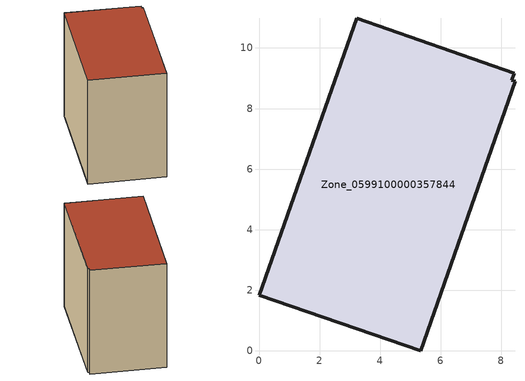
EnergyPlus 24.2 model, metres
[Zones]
Zone_0599100000357844
 floor ground (C_G): 0,1.83 3.23,10.98 8.44,9.16 8.35,8.93 8.46,8.9 5.34,0 z0
 wall outside (C_F): 3.23,10.98 0,1.83 5.34,0 8.46,8.9 8.35,8.93 8.44,9.16 3.23,10.98 z0:8.45
 roof outside (C_R): 0,1.83 5.34,0 8.46,8.9 8.35,8.93 8.44,9.16 3.23,10.98 z8.45
[BUILDING]
Pand.0599100000357844: North Axis=0; Terrain=City; Loads Convergence Tolerance Value=0.04; Temperature Convergence Tolerance Value=0.4; Solar Distribution=FullExterior; Maximum Number of Warmup Days=25; Minimum Number of Warmup Days=1
[Site:Location]
Rotterdam.The.Hague.AP_ZH_NLD Design_Conditions: Latitude=51.96; Longitude=4.45; Time Zone=1; Elevation=-4.5
[SITE:GROUNDTEMPERATURE:BUILDINGSURFACE]
18, 18, 18, 18, 18, 18, 18, 18, 18, 18, 18, 18
[MATERIAL] Thermal Absorptance=0.9; Solar Absorptance=0.7; Visible Absorptance=0.7
Name | Roughness | Thickness | Conductivity | Density | Specific Heat
G.TC.1992-2005 | MediumSmooth | 0.15 | 0.06 | 540 | 1210
F.TC.1992-2005 | Rough | 0.3 | 0.12 | 1920 | 840
R.TC.1992-2005 | MediumRough | 0.2 | 0.08 | 1500 | 1000
[CONSTRUCTION]
C_G: G.TC.1992-2005
C_F: F.TC.1992-2005
C_R: R.TC.1992-2005
[ZONE]
Zone_0599100000357844: Type=1; Multiplier=1; Ceiling Height=Autocalculate; Volume=Autocalculate; Floor Area=autocalculate; Part of Total Floor Area=Yes
[ZONEINFILTRATION:DESIGNFLOWRATE]
Infil_Zone_0599100000357844: Zone or ZoneList or Space or SpaceList=Zone_0599100000357844; Schedule=AlwaysOn; Design Flow Rate Calculation Method=Flow/Area; Flow Rate per Floor Area=0.0015; Constant Term Coefficient=1; Temperature Term Coefficient=0; Velocity Term Coefficient=0; Velocity Squared Term Coefficient=0
[HVACTEMPLATE:ZONE:IDEALLOADSAIRSYSTEM]
Zone_0599100000357844: Maximum Heating Supply Air Temperature=50; Minimum Cooling Supply Air Temperature=13; Maximum Heating Supply Air Humidity Ratio=0.0156; Minimum Cooling Supply Air Humidity Ratio=0.0077; Heating Limit=NoLimit; Cooling Limit=NoLimit; Dehumidification Control Type=ConstantSensibleHeatRatio; Cooling Sensible Heat Ratio=0.7; Dehumidification Setpoint=60; Humidification Control Type=None; Humidification Setpoint=30; Outdoor Air Method=None; Outdoor Air Flow Rate per Person=0.00944; Outdoor Air Flow Rate per Zone Floor Area=0; Outdoor Air Flow Rate per Zone=0; Demand Controlled Ventilation Type=None; Outdoor Air Economizer Type=NoEconomizer; Heat Recovery Type=None; Sensible Heat Recovery Effectiveness=0.7; Latent Heat Recovery Effectiveness=0.65
[ZONECONTROL:THERMOSTAT]
ThermostatControl_Zone_0599100000357844: Zone or ZoneList=Zone_0599100000357844; Control Type Schedule=DualSetpointControlType; Control 1=Thermostat_Zone_0599100000357844; Temperature Difference Between Cutout And Setpoint=0
[THERMOSTATSETPOINT:DUALSETPOINT]
Thermostat_Zone_0599100000357844: Heating Setpoint Temperature Schedule=HeatingSetpoint_Zone_0599100000357844; Cooling Setpoint Temperature Schedule=CoolingSetpoint_Zone_0599100000357844
[SCHEDULE:COMPACT]
HeatingSetpoint_Zone_0599100000357844: Through: 12/31, For: AllDays, Until: 24:00, 21
CoolingSetpoint_Zone_0599100000357844: Through: 12/31, For: AllDays, Until: 24:00, 24
DualSetpointControlType: Through: 12/31, For: AllDays, Until: 24:00, 4
AlwaysOn: Through: 12/31, For: AllDays, Until: 24:00, 1
